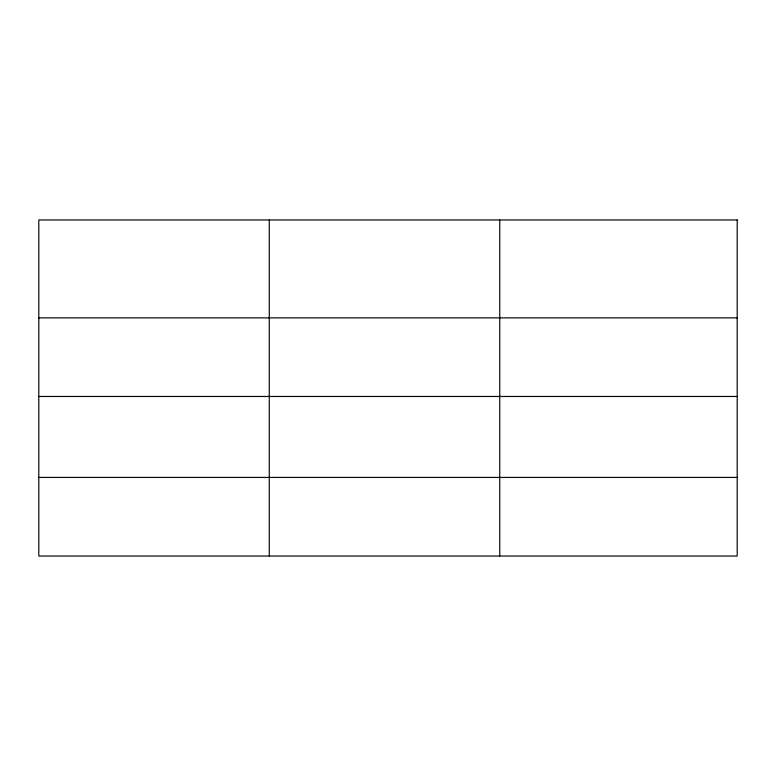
<?xml version="1.0" encoding="UTF-8"?>
<svg xmlns="http://www.w3.org/2000/svg" width="776" height="776" viewBox="0 0 776 776"><rect width="100%" height="100%" fill="white"/><g stroke="black" fill="none" stroke-linecap="round" stroke-linejoin="round"><path stroke-width="1.16" d="M38.8 317.879L737.2 317.879M38.8 396.468L737.2 396.468M38.8 477.434L737.2 477.434M499.744 219.977L499.744 556.023M269.272 219.977L269.272 556.023M737.2 219.977L38.8 219.977L38.8 556.023L737.2 556.023L737.2 219.977"/></g></svg>
